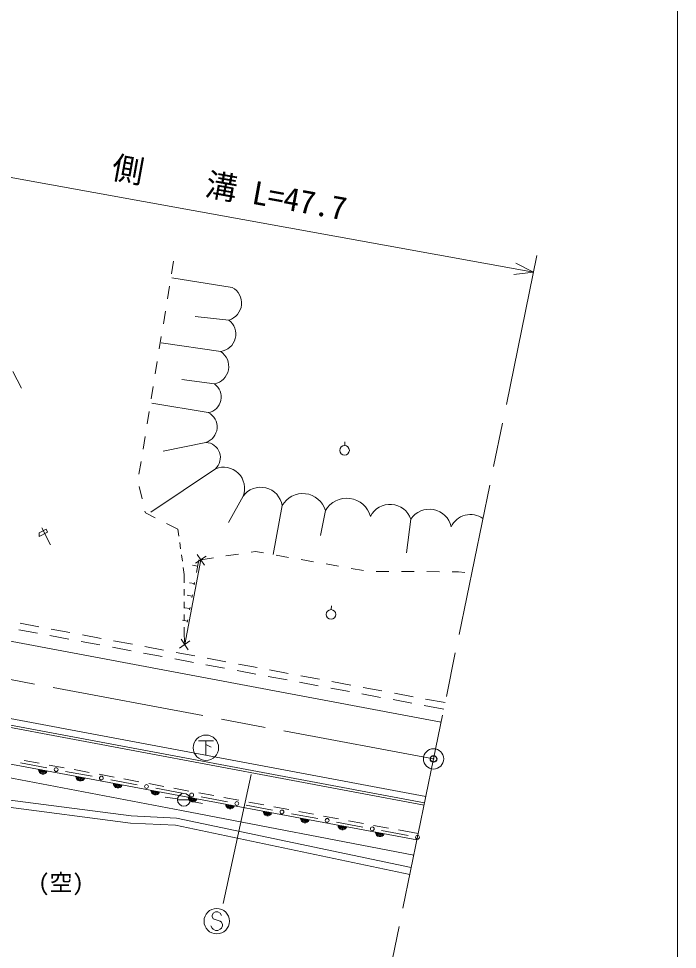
# Model space of a CAD drawing. Units: millimetres, scale not verified. Extents: x 40000 to 680000, y 20000 to 380000.
# Drawn here: x 527100 to 579000, y 245946 to 319328 of the extents above; entities that cross this region are included whole.
import ezdxf
from ezdxf.enums import TextEntityAlignment as Align

# ---------------------------------------------------------------- set-up
doc = ezdxf.new("R2010")
doc.units = ezdxf.units.MM
doc.header["$LTSCALE"] = 1000
doc.header["$PDMODE"] = 32
doc.header["$PDSIZE"] = 500
doc.linetypes.add('CHAIN', pattern=[18.5, 12, -1.5, 3.5, -1.5])
for name, color, linetype, lineweight in [('M-BGD', 7, 'Continuous', 13), ('M-BGD-EXST', 7, 'Continuous', 13), ('M-BMK', 2, 'CHAIN', 13), ('M-BMK-OTRS', 5, 'Continuous', 13), ('M-BMK-SRVR', 3, 'Continuous', 13), ('M-STR-HTXT', 7, 'Continuous', 13), ('M-STR-STRC', 7, 'Continuous', 13), ('M-STR-STRD', 7, 'Continuous', 13), ('M-TTL-BAND', 7, 'Continuous', 13)]:
    doc.layers.add(name, color=color, linetype=linetype, lineweight=lineweight)
doc.layers.add('M-OTRS', color=6, linetype='Continuous')
doc.styles.add('ＭＳ ゴシック', font='')
doc.styles.get('ＭＳ ゴシック').set_extended_font_data('MS Gothic')

msp = doc.modelspace()

# ---------------------------------------------------------------- linework, layer by layer
at = {"layer": 'M-BGD'}
for p, q in [((539142, 299212), (539302, 300199)), ((539180, 298885), (543935, 298137)), ((538822, 297238), (538982, 298225)), ((538503, 295264), (538662, 296251)), ((543666, 295564), (541018, 295837)), ((538183, 293289), (538343, 294276)), ((543021, 293085), (538339, 293754)), ((537863, 291315), (538023, 292302)), ((526637, 291510), (527326, 290179)), ((542525, 290523), (539956, 290868)), ((537543, 289341), (537703, 290328)), ((542042, 288265), (537591, 288999)), ((537223, 287367), (537383, 288354)), ((536903, 285392), (537063, 286379)), ((541860, 285916), (538484, 285233)), ((552798, 285664), (552812, 285963)), ((536583, 283418), (536743, 284405)), ((542601, 283830), (537505, 280413)), ((536827, 281464), (536599, 282437)), ((544784, 281679), (543625, 279603)), ((537088, 280355), (537056, 280490)), ((537860, 279973), (537088, 280355)), ((547867, 280931), (547160, 277086)), ((551270, 280548), (550877, 278589)), ((558004, 279862), (557656, 277217)), ((529267, 279069), (528731, 278791)), ((528931, 279176), (529621, 277844)), ((529267, 279069), (529382, 278847)), ((539652, 279086), (538756, 279529)), ((539729, 278528), (539652, 279086)), ((529382, 278847), (528717, 278503)), ((528717, 278503), (528731, 278791)), ((539866, 277538), (539798, 278033)), ((540003, 276547), (539935, 277042)), ((541456, 276664), (540184, 269979)), ((541870, 276945), (541043, 276383)), ((541738, 276250), (541175, 277077)), ((541456, 276664), (542445, 276813)), ((543434, 276963), (544423, 277112)), ((545411, 277261), (545758, 277314)), ((545758, 277314), (546398, 277201)), ((547383, 277028), (548367, 276854)), ((549352, 276681), (550337, 276507)), ((540149, 275494), (540072, 276052)), ((541202, 276158), (540808, 276230)), ((541292, 276650), (541111, 275666)), ((551322, 276333), (552307, 276160)), ((553291, 275986), (554276, 275813)), ((540149, 275494), (540149, 274851)), ((555269, 275733), (556269, 275731)), ((557269, 275729), (558269, 275727)), ((559269, 275725), (560269, 275724)), ((561269, 275722), (561750, 275721)), ((561750, 275721), (562265, 275655)), ((540949, 274781), (540555, 274853)), ((540967, 274879), (540930, 274682)), ((540148, 274351), (540148, 273851)), ((540768, 273797), (540374, 273870)), ((540786, 273896), (540750, 273699)), ((540147, 273351), (540147, 272851)), ((551729, 272729), (551743, 273029)), ((540147, 272351), (540146, 271851)), ((540587, 272814), (540194, 272886)), ((540605, 272912), (540569, 272715)), ((527212, 271652), (528686, 271377)), ((540406, 271830), (540013, 271903)), ((540424, 271929), (540388, 271732)), ((527112, 271142), (528586, 270866)), ((529669, 271193), (531144, 270918)), ((540146, 271351), (540145, 270708)), ((529569, 270683), (531044, 270407)), ((532027, 270224), (533501, 269948)), ((532127, 270734), (533601, 270459)), ((534584, 270275), (536059, 270000)), ((540598, 270260), (539771, 269698)), ((540465, 269566), (539903, 270392)), ((540145, 270708), (540184, 269979)), ((534484, 269765), (535959, 269489)), ((537042, 269816), (538516, 269541)), ((539499, 269357), (540974, 269082)), ((536942, 269306), (538416, 269030)), ((539399, 268847), (540874, 268571)), ((541957, 268898), (543431, 268623)), ((541857, 268388), (543331, 268112)), ((544314, 267929), (545789, 267653)), ((544414, 268439), (545889, 268164)), ((546872, 267980), (548346, 267705)), ((546772, 267470), (548246, 267194)), ((549329, 267521), (550804, 267246)), ((549229, 267011), (550704, 266735)), ((551687, 266552), (553161, 266276)), ((551787, 267062), (553261, 266787)), ((554244, 266603), (555719, 266328)), ((554144, 266093), (555619, 265817)), ((556702, 266144), (558176, 265869)), ((559159, 265685), (560701, 265397)), ((556602, 265634), (558076, 265358)), ((559059, 265175), (560596, 264888)), ((529323, 260256), (527239, 260647)), ((528715, 260628), (527535, 260848)), ((530681, 260262), (529501, 260482)), ((532881, 259589), (530797, 259980)), ((532647, 259896), (531468, 260116)), ((534614, 259530), (533434, 259750)), ((536438, 258922), (534355, 259313)), ((536580, 259164), (535400, 259384)), ((538546, 258798), (537366, 259018)), ((539996, 258255), (537913, 258646)), ((540512, 258432), (539332, 258652)), ((542478, 258066), (541299, 258286)), ((543554, 257588), (541470, 257979)), ((544445, 257700), (543265, 257920)), ((547111, 256921), (545028, 257312)), ((546411, 257334), (545231, 257554)), ((548377, 256968), (547197, 257188)), ((550669, 256254), (548586, 256645)), ((550343, 256602), (549164, 256822)), ((552310, 256236), (551130, 256456)), ((554227, 255588), (552144, 255978)), ((554276, 255870), (553096, 256090)), ((556242, 255504), (555062, 255724)), ((557785, 254921), (555701, 255311)), ((558581, 255069), (557029, 255358))]:
    msp.add_line(p, q, dxfattribs=at)
for points in [[(491562, 267059), (505442, 264452), (558481, 254585)], [(512696, 262076), (512873, 262045), (539934, 256883), (558234, 253380)], [(512267, 260653), (525910, 257218), (535911, 255906), (539464, 255737), (557922, 251860)], [(512429, 261190), (526016, 257769), (535961, 256464), (539535, 256294), (558035, 252409)]]:
    msp.add_lwpolyline(points, dxfattribs=at)
for centre, radius in [((552781, 285289), 375), ((551712, 272354), 375), ((530060, 260118), 150), ((533618, 259451), 150), ((537175, 258784), 150), ((540733, 258117), 150), ((544291, 257450), 150), ((547849, 256783), 150), ((551406, 256116), 150), ((554964, 255449), 150), ((558522, 254782), 150)]:
    msp.add_circle(centre, radius, dxfattribs=at)
for centre, radius, start, end in [((543265, 296907), 1401, 286.6535, 61.4134), ((542827, 294459), 1388, 278.0436, 52.8039), ((542239, 291908), 1414, 281.6539, 56.4141), ((541813, 289494), 1251, 280.5573, 55.3178), ((541462, 287129), 1276, 288.1722, 62.9323), ((541796, 284719), 1199, 312.1863, 86.9463), ((543244, 282300), 1660, 338.0325, 112.7928), ((546169, 280662), 1718, 8.9788, 143.739), ((549488, 280030), 1855, 16.2057, 150.9661), ((552949, 279575), 1940, 15.1553, 149.9154), ((556367, 279309), 1728, 18.6558, 153.4163), ((559462, 278903), 1745, 11.8897, 146.6498), ((562695, 278544), 1686, 54.26193, 154.7801), ((529022, 260120), 354, 178.25962, 340.6648), ((529022, 260120), 283, 180.48366, 338.44076), ((529022, 260120), 212, 184.22998, 334.69443), ((529022, 260120), 142, 191.94171, 326.9827), ((529022, 260120), 100, 202.25937, 316.66504), ((531972, 259572), 354, 178.25962, 340.6648), ((531972, 259572), 283, 180.48366, 338.44076), ((531972, 259572), 212, 184.22998, 334.69443), ((531972, 259572), 142, 191.94171, 326.9827), ((531972, 259572), 100, 202.25937, 316.66504), ((534921, 259023), 354, 178.25962, 340.6648), ((534921, 259023), 283, 180.48366, 338.44076), ((534921, 259023), 212, 184.22998, 334.69443), ((534921, 259023), 142, 191.94171, 326.9827), ((534921, 259023), 100, 202.25937, 316.66504), ((537871, 258474), 354, 178.25962, 340.6648), ((537871, 258474), 283, 180.48366, 338.44076), ((537871, 258474), 212, 184.22998, 334.69443), ((537871, 258474), 142, 191.94171, 326.9827), ((537871, 258474), 100, 202.25937, 316.66504), ((540820, 257926), 354, 178.25962, 340.6648), ((540820, 257926), 283, 180.48366, 338.44076), ((540820, 257926), 212, 184.22998, 334.69443), ((540820, 257926), 142, 191.94171, 326.9827), ((540820, 257926), 100, 202.25937, 316.66504), ((543769, 257377), 354, 178.25962, 340.6648), ((543769, 257377), 283, 180.48366, 338.44076), ((543769, 257377), 212, 184.22998, 334.69443), ((543769, 257377), 142, 191.94171, 326.9827), ((543769, 257377), 100, 202.25937, 316.66504), ((546719, 256829), 354, 178.25962, 340.6648), ((546719, 256829), 283, 180.48366, 338.44076), ((546719, 256829), 212, 184.22998, 334.69443), ((546719, 256829), 142, 191.94171, 326.9827), ((546719, 256829), 100, 202.25937, 316.66504), ((549668, 256280), 354, 178.25962, 340.6648), ((549668, 256280), 283, 180.48366, 338.44076), ((549668, 256280), 212, 184.22998, 334.69443), ((549668, 256280), 142, 191.94171, 326.9827), ((549668, 256280), 100, 202.25937, 316.66504), ((552618, 255731), 354, 178.25962, 340.6648), ((552618, 255731), 283, 180.48366, 338.44076), ((552618, 255731), 212, 184.22998, 334.69443), ((552618, 255731), 142, 191.94171, 326.9827), ((552618, 255731), 100, 202.25937, 316.66504), ((555567, 255183), 354, 178.25962, 340.6648), ((555567, 255183), 283, 180.48366, 338.44076), ((555567, 255183), 212, 184.22998, 334.69443), ((555567, 255183), 142, 191.94171, 326.9827), ((555567, 255183), 100, 202.25937, 316.66504)]:
    msp.add_arc(centre, radius, start, end, dxfattribs=at)
at = {"layer": 'M-BGD-EXST'}
for p, q in [((541260, 262394), (542460, 262394)), ((541860, 262394), (541860, 261244)), ((541860, 262094), (542260, 261894)), ((539623, 257810), (538634, 257958)), ((539617, 257736), (540617, 257736)), ((540608, 257638), (541588, 257443))]:
    msp.add_line(p, q, dxfattribs=at)
for centre, radius in [((541860, 261844), 1000), ((540117, 257736), 500)]:
    msp.add_circle(centre, radius, dxfattribs=at)
at = {"layer": 'M-BMK'}
for p, q in [((567939, 300661), (559791, 260963)), ((559791, 260963), (487901, 274444)), ((559791, 260963), (553710, 231342))]:
    msp.add_line(p, q, dxfattribs=at)
at = {"layer": 'M-BMK-OTRS'}
for points in [[(401291, 287313), (410891, 286998), (421912, 286493), (429473, 286013), (437392, 285345), (449228, 284016), (452191, 283598), (463624, 281831), (473989, 280049), (490946, 276910), (560388, 263872)], [(559181, 257995), (489888, 271016), (483978, 272126), (482779, 272324), (476800, 273466), (472904, 274161), (468938, 274860), (463017, 275863), (459828, 276397), (453885, 277311), (442976, 278717), (431364, 279845), (425115, 280300), (420004, 280575), (412107, 280954), (390244, 281531)]]:
    msp.add_lwpolyline(points, dxfattribs=at)
at = {"layer": 'M-BMK-SRVR'}
msp.add_circle((559791, 260963), 800, dxfattribs=at)
at = {"layer": 'M-OTRS'}
msp.add_point((559791, 260963), dxfattribs=at)
at = {"layer": 'M-STR-HTXT'}
for p, q in [((519647, 308048), (567667, 299336)), ((567667, 299336), (566272, 300046)), ((567667, 299336), (566111, 299161))]:
    msp.add_line(p, q, dxfattribs=at)
at = {"layer": 'M-STR-STRC'}
for p, q in [((545420, 259729), (543216, 249576)), ((542437, 248806), (542346, 248624)), ((542619, 248897), (542437, 248806)), ((542801, 248897), (542619, 248897)), ((542983, 248806), (542801, 248897)), ((543074, 248624), (542983, 248806)), ((542346, 248624), (542346, 248533)), ((542346, 248533), (542437, 248351)), ((542437, 248351), (542983, 248170)), ((542983, 248170), (543074, 248079)), ((543074, 248079), (543165, 247897)), ((542346, 247624), (542255, 247806)), ((542437, 247533), (542346, 247624)), ((542619, 247442), (542437, 247533)), ((542801, 247442), (542619, 247442)), ((542983, 247533), (542801, 247442)), ((543074, 247624), (542983, 247533)), ((543165, 247806), (543074, 247624)), ((543165, 247897), (543165, 247806))]:
    msp.add_line(p, q, dxfattribs=at)
msp.add_circle((542710, 248170), 1000, dxfattribs=at)
at = {"layer": 'M-STR-STRD'}
for p, q in [((559041, 257309), (489759, 270328)), ((559081, 257505), (489796, 270524))]:
    msp.add_line(p, q, dxfattribs=at)
at = {"layer": 'M-TTL-BAND'}
msp.add_line((579000, 20000), (579000, 370000), dxfattribs=at)

# ---------------------------------------------------------------- texts
at = {"layer": 'M-BGD', "style": 'ＭＳ ゴシック'}
msp.add_text('(空)', height=1320, dxfattribs=at).set_placement((530437, 251216), align=Align.MIDDLE_CENTER)
at = {"layer": 'M-STR-HTXT', "style": 'ＭＳ ゴシック'}
msp.add_text('側\u3000\u3000溝 L=47.7', height=1833, rotation=349.717, dxfattribs=at).set_placement((543440, 304544), align=Align.BOTTOM_CENTER)

doc.saveas('drawing.dxf')
